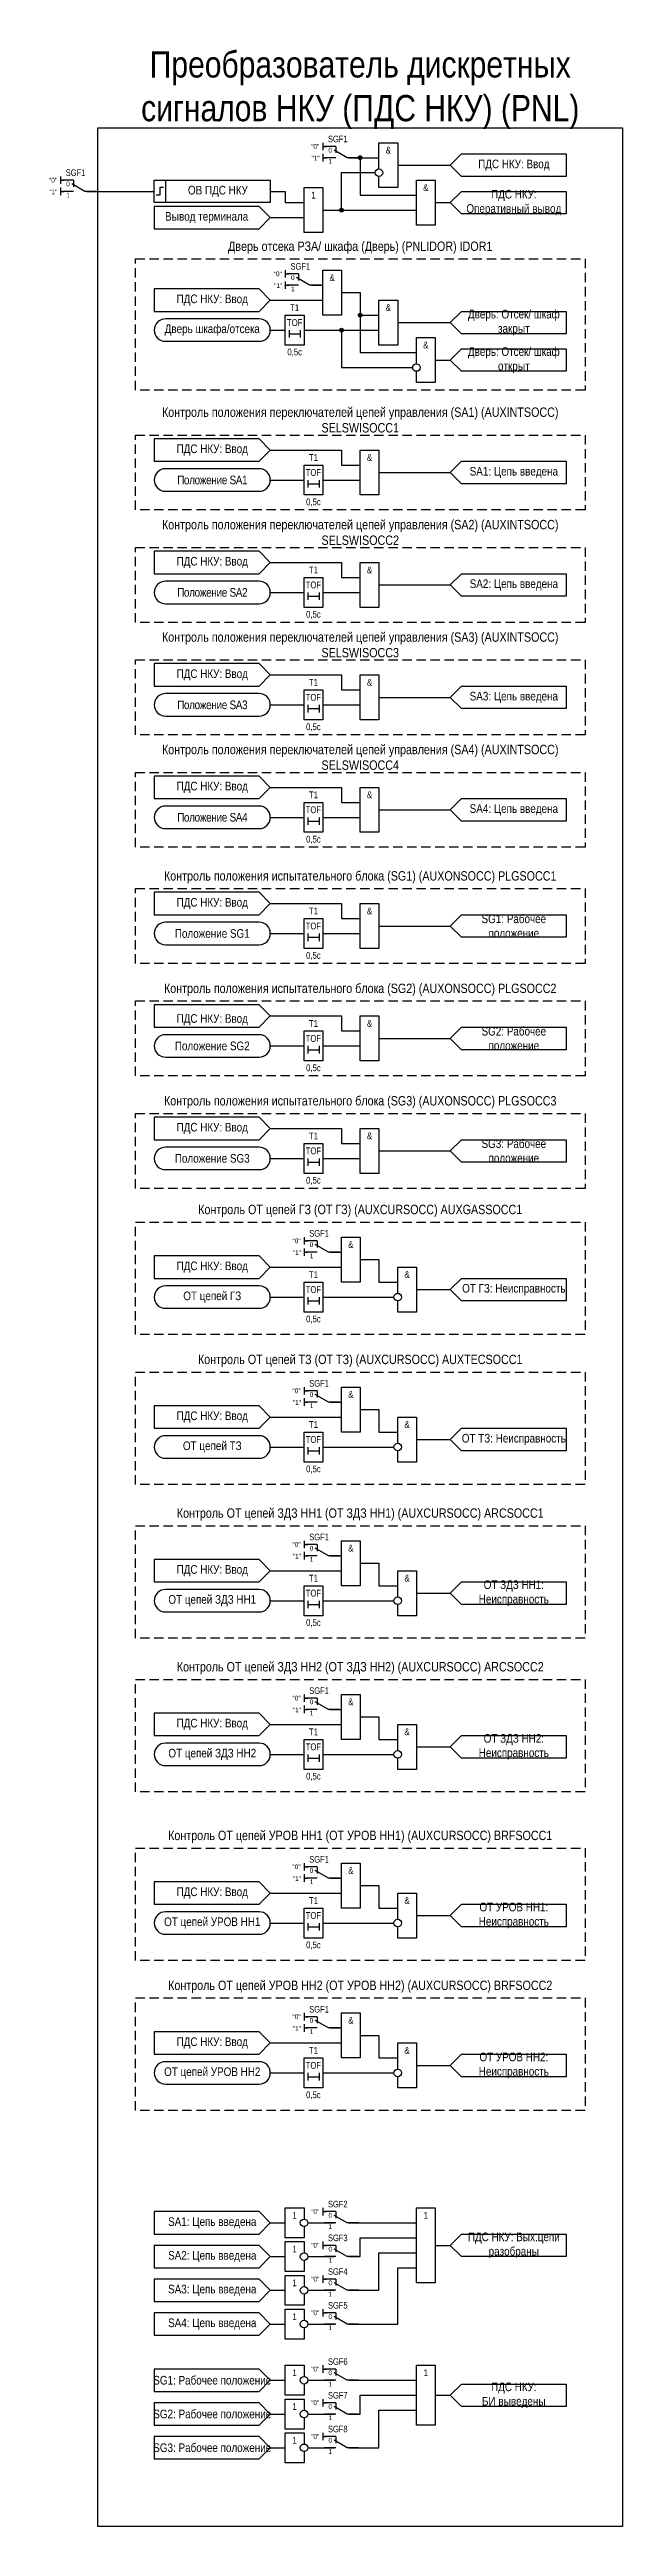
# Model space of a CAD drawing. Header units: millimetres. Extents: x -2609 to 701, y -63 to 764.
# Drawn here: x -1302 to -1149, y 103 to 764 of the extents above; entities that cross this region are included whole.
import ezdxf
from ezdxf.enums import TextEntityAlignment as Align

# ---------------------------------------------------------------- set-up
doc = ezdxf.new("R2010")
doc.units = ezdxf.units.MM
doc.linetypes.add('штриховая2', pattern=[0.375, 0.25, -0.125])
doc.layers.add('Основная', color=7, linetype='Continuous')
doc.styles.add('2.5_Gost_RD', font='ARIALN.TTF', dxfattribs={"height": 2.5})
doc.styles.add('3.5_Gost_RD', font='ARIALN.TTF', dxfattribs={"height": 3.5})
doc.styles.add('Вывод', font='ARIALN.TTF', dxfattribs={"height": 2.5})
doc.styles.add('Компонент', font='ARIALN.TTF', dxfattribs={"height": 3.5})

# ---------------------------------------------------------------- blocks, each defined once
blk = doc.blocks.new('*U958')
at = {"layer": 'Основная', "color": 0}
blk.add_line((0, 0), (7, 4), dxfattribs=at)
at = {"layer": 'Основная', "ltscale": 0.35}
blk.add_line((6, 6), (6, 2.5), dxfattribs=at)
blk = doc.blocks.new('*U985')
at = {"layer": 'Основная', "color": 0}
for p, q in [((-3, 6), (-9, 6)), ((-3, 0), (-9, 0)), ((9, 0), (3, 0))]:
    blk.add_line(p, q, dxfattribs=at)
at = {"layer": 'Основная', "ltscale": 0.25, "xscale": -1}
blk.add_blockref('*U958', (3, 0), dxfattribs=at)
at = {"layer": 'Основная'}
for tag, height, style, p in [('В1', 2.5, 'Вывод', (-14, 6)), ('В2', 2.5, 'Вывод', (-6, 4)), ('ОУ', 3.5, 'Компонент', (-2, 10)), ('В3', 2.5, 'Вывод', (-6, -2))]:
    blk.add_attdef(tag, text='', height=height, dxfattribs=dict(at, style=style)).set_placement(p, align=Align.MIDDLE_CENTER)
blk = doc.blocks.new('Точка')
at = {"ltscale": 100}
h = blk.add_hatch(color=256, dxfattribs=at)
h.dxf.hatch_style = 1
edge = h.paths.add_edge_path()
edge.add_arc((0, 0), 0.5, 0, 360)
blk.add_circle((0, 0), 0.5, dxfattribs=at)

msp = doc.modelspace()

# ---------------------------------------------------------------- linework, layer by layer
at = {"ltscale": 100}
for p, q in [((-1229, 739), (-1229, 737)), ((-1229, 738), (-1228, 738)), ((-1229, 736), (-1229, 734)), ((-1229, 735), (-1228, 735)), ((-1234, 723), (-1234, 723)), ((-1239, 705), (-1239, 703)), ((-1239, 704), (-1238, 704)), ((-1239, 702), (-1239, 700)), ((-1239, 701), (-1238, 701)), ((-1234, 447), (-1234, 445)), ((-1234, 446), (-1233, 446)), ((-1234, 444), (-1234, 442)), ((-1234, 443), (-1233, 443)), ((-1234, 407), (-1234, 405)), ((-1234, 406), (-1233, 406)), ((-1234, 404), (-1234, 402)), ((-1234, 403), (-1233, 403)), ((-1234, 366), (-1234, 364)), ((-1234, 365), (-1233, 365)), ((-1234, 363), (-1234, 361)), ((-1234, 362), (-1233, 362)), ((-1234, 325), (-1234, 323)), ((-1234, 324), (-1233, 324)), ((-1234, 322), (-1234, 320)), ((-1234, 321), (-1233, 321)), ((-1234, 280), (-1234, 278)), ((-1234, 279), (-1233, 279)), ((-1234, 277), (-1234, 275)), ((-1234, 276), (-1233, 276)), ((-1234, 240), (-1234, 238)), ((-1234, 239), (-1233, 239)), ((-1234, 237), (-1234, 235)), ((-1234, 236), (-1233, 236)), ((-1229, 188), (-1229, 186)), ((-1229, 187), (-1228, 187)), ((-1229, 179), (-1229, 177)), ((-1229, 178), (-1228, 178)), ((-1229, 170), (-1229, 168)), ((-1229, 169), (-1228, 169)), ((-1229, 161), (-1229, 159)), ((-1229, 160), (-1228, 160)), ((-1229, 146), (-1229, 144)), ((-1229, 145), (-1228, 145)), ((-1229, 137), (-1229, 135)), ((-1229, 136), (-1228, 136)), ((-1229, 128), (-1229, 126)), ((-1229, 127), (-1228, 127))]:
    msp.add_line(p, q, dxfattribs=at)
at = {"color": 6, "ltscale": 100}
for p, q in [((-1299, 730), (-1299, 728)), ((-1299, 729), (-1298, 729)), ((-1299, 727), (-1299, 725)), ((-1299, 726), (-1298, 726))]:
    msp.add_line(p, q, dxfattribs=at)
at = {"color": 3, "ltscale": 100}
msp.add_lwpolyline([(-1289, 743), (-1149, 743), (-1149, 103), (-1289, 103)], close=True, dxfattribs=at)
at = {"ltscale": 100}
for points in [[(-1222, 735), (-1214, 735)], [(-1222, 735), (-1219, 735), (-1219, 725), (-1204, 725)], [(-1214, 732), (-1214, 739), (-1209, 739), (-1209, 727), (-1214, 727), (-1214, 730)], [(-1195, 733), (-1192, 736), (-1164, 736), (-1164, 730), (-1192, 730), (-1195, 733)], [(-1229, 721), (-1224, 721), (-1224, 731), (-1215, 731)], [(-1209, 733), (-1195, 733)], [(-1243, 726), (-1239, 726), (-1239, 723), (-1234, 723)], [(-1229, 721), (-1204, 721)], [(-1199, 723), (-1195, 723)], [(-1195, 723), (-1192, 726), (-1164, 726), (-1164, 720), (-1192, 720), (-1195, 723)], [(-1243, 719), (-1234, 719)], [(-1232, 701), (-1229, 701)], [(-1232, 701), (-1229, 701)], [(-1243, 697), (-1229, 697)], [(-1224, 699), (-1219, 699), (-1219, 683), (-1204, 683)], [(-1224, 699), (-1219, 699), (-1219, 693), (-1214, 693)], [(-1195, 691), (-1192, 694), (-1164, 694), (-1164, 688), (-1192, 688), (-1195, 691)], [(-1243, 689), (-1239, 689)], [(-1238, 689), (-1238, 687)], [(-1238, 688), (-1235, 688)], [(-1235, 689), (-1235, 687)], [(-1234, 689), (-1214, 689)], [(-1234, 689), (-1224, 689), (-1224, 679), (-1205, 679)], [(-1209, 691), (-1195, 691)], [(-1204, 680), (-1204, 687), (-1199, 687), (-1199, 675), (-1204, 675), (-1204, 678)], [(-1199, 681), (-1195, 681)], [(-1195, 681), (-1192, 684), (-1164, 684), (-1164, 678), (-1192, 678), (-1195, 681)], [(-1243, 657), (-1224, 657), (-1224, 653), (-1219, 653)], [(-1243, 649), (-1234, 649)], [(-1233, 649), (-1233, 647)], [(-1233, 648), (-1230, 648)], [(-1230, 649), (-1230, 647)], [(-1229, 649), (-1219, 649)], [(-1214, 651), (-1195, 651)], [(-1195, 651), (-1192, 654), (-1164, 654), (-1164, 648), (-1192, 648), (-1195, 651)], [(-1243, 627), (-1224, 627), (-1224, 623), (-1219, 623)], [(-1195, 621), (-1192, 624), (-1164, 624), (-1164, 618), (-1192, 618), (-1195, 621)], [(-1243, 619), (-1234, 619)], [(-1233, 619), (-1233, 617)], [(-1233, 618), (-1230, 618)], [(-1230, 619), (-1230, 617)], [(-1229, 619), (-1219, 619)], [(-1214, 621), (-1195, 621)], [(-1243, 597), (-1224, 597), (-1224, 593), (-1219, 593)], [(-1243, 589), (-1234, 589)], [(-1233, 589), (-1233, 587)], [(-1230, 589), (-1230, 587)], [(-1229, 589), (-1219, 589)], [(-1214, 591), (-1195, 591)], [(-1195, 591), (-1192, 594), (-1164, 594), (-1164, 588), (-1192, 588), (-1195, 591)], [(-1233, 588), (-1230, 588)], [(-1243, 567), (-1224, 567), (-1224, 563), (-1219, 563)], [(-1195, 561), (-1192, 564), (-1164, 564), (-1164, 558), (-1192, 558), (-1195, 561)], [(-1243, 559), (-1234, 559)], [(-1233, 559), (-1233, 557)], [(-1233, 558), (-1230, 558)], [(-1230, 559), (-1230, 557)], [(-1229, 559), (-1219, 559)], [(-1214, 561), (-1195, 561)], [(-1243, 536), (-1224, 536), (-1224, 532), (-1219, 532)], [(-1214, 530), (-1195, 530)], [(-1195, 530), (-1192, 533), (-1164, 533), (-1164, 527), (-1192, 527), (-1195, 530)], [(-1243, 528), (-1234, 528)], [(-1233, 528), (-1233, 526)], [(-1233, 527), (-1230, 527)], [(-1230, 528), (-1230, 526)], [(-1229, 528), (-1219, 528)], [(-1243, 506), (-1224, 506), (-1224, 502), (-1219, 502)], [(-1195, 500), (-1192, 503), (-1164, 503), (-1164, 497), (-1192, 497), (-1195, 500)], [(-1243, 498), (-1234, 498)], [(-1233, 498), (-1233, 496)], [(-1233, 497), (-1230, 497)], [(-1230, 498), (-1230, 496)], [(-1229, 498), (-1219, 498)], [(-1214, 500), (-1195, 500)], [(-1243, 476), (-1224, 476), (-1224, 472), (-1219, 472)], [(-1214, 470), (-1195, 470)], [(-1195, 470), (-1192, 473), (-1164, 473), (-1164, 467), (-1192, 467), (-1195, 470)], [(-1243, 468), (-1234, 468)], [(-1233, 468), (-1233, 466)], [(-1233, 467), (-1230, 467)], [(-1230, 468), (-1230, 466)], [(-1229, 468), (-1219, 468)], [(-1227, 443), (-1224, 443)], [(-1227, 443), (-1224, 443)], [(-1243, 439), (-1224, 439)], [(-1219, 441), (-1214, 441), (-1214, 435), (-1209, 435)], [(-1209, 432), (-1209, 439), (-1204, 439), (-1204, 427), (-1209, 427), (-1209, 430)], [(-1243, 431), (-1234, 431)], [(-1233, 431), (-1233, 429)], [(-1233, 430), (-1230, 430)], [(-1230, 431), (-1230, 429)], [(-1229, 431), (-1210, 431)], [(-1204, 433), (-1195, 433)], [(-1195, 433), (-1192, 436), (-1164, 436), (-1164, 430), (-1192, 430), (-1195, 433)], [(-1243, 399), (-1224, 399)], [(-1227, 403), (-1224, 403)], [(-1227, 403), (-1224, 403)], [(-1219, 401), (-1214, 401), (-1214, 395), (-1209, 395)], [(-1209, 392), (-1209, 399), (-1204, 399), (-1204, 387), (-1209, 387), (-1209, 390)], [(-1243, 391), (-1234, 391)], [(-1233, 391), (-1233, 389)], [(-1233, 390), (-1230, 390)], [(-1230, 391), (-1230, 389)], [(-1229, 391), (-1210, 391)], [(-1204, 393), (-1195, 393)], [(-1195, 393), (-1192, 396), (-1164, 396), (-1164, 390), (-1192, 390), (-1195, 393)], [(-1243, 358), (-1224, 358)], [(-1227, 362), (-1224, 362)], [(-1227, 362), (-1224, 362)], [(-1219, 360), (-1214, 360), (-1214, 354), (-1209, 354)], [(-1209, 351), (-1209, 358), (-1204, 358), (-1204, 346), (-1209, 346), (-1209, 349)], [(-1204, 352), (-1195, 352)], [(-1195, 352), (-1192, 355), (-1164, 355), (-1164, 349), (-1192, 349), (-1195, 352)], [(-1243, 350), (-1234, 350)], [(-1233, 350), (-1233, 348)], [(-1233, 349), (-1230, 349)], [(-1230, 350), (-1230, 348)], [(-1229, 350), (-1210, 350)], [(-1227, 321), (-1224, 321)], [(-1227, 321), (-1224, 321)], [(-1219, 319), (-1214, 319), (-1214, 313), (-1209, 313)], [(-1243, 317), (-1224, 317)], [(-1209, 310), (-1209, 317), (-1204, 317), (-1204, 305), (-1209, 305), (-1209, 308)], [(-1204, 311), (-1195, 311)], [(-1195, 311), (-1192, 314), (-1164, 314), (-1164, 308), (-1192, 308), (-1195, 311)], [(-1243, 309), (-1234, 309)], [(-1233, 309), (-1233, 307)], [(-1233, 308), (-1230, 308)], [(-1230, 309), (-1230, 307)], [(-1229, 309), (-1210, 309)], [(-1243, 272), (-1224, 272)], [(-1227, 276), (-1224, 276)], [(-1227, 276), (-1224, 276)], [(-1219, 274), (-1214, 274), (-1214, 268), (-1209, 268)], [(-1209, 265), (-1209, 272), (-1204, 272), (-1204, 260), (-1209, 260), (-1209, 263)], [(-1204, 266), (-1195, 266)], [(-1195, 266), (-1192, 269), (-1164, 269), (-1164, 263), (-1192, 263), (-1195, 266)], [(-1243, 264), (-1234, 264)], [(-1233, 264), (-1233, 262)], [(-1233, 263), (-1230, 263)], [(-1230, 264), (-1230, 262)], [(-1229, 264), (-1210, 264)], [(-1243, 232), (-1224, 232)], [(-1227, 236), (-1224, 236)], [(-1227, 236), (-1224, 236)], [(-1219, 234), (-1214, 234), (-1214, 228), (-1209, 228)], [(-1209, 225), (-1209, 232), (-1204, 232), (-1204, 220), (-1209, 220), (-1209, 223)], [(-1204, 226), (-1195, 226)], [(-1195, 226), (-1192, 229), (-1164, 229), (-1164, 223), (-1192, 223), (-1195, 226)], [(-1243, 224), (-1234, 224)], [(-1233, 224), (-1233, 222)], [(-1233, 223), (-1230, 223)], [(-1230, 224), (-1230, 222)], [(-1229, 224), (-1210, 224)], [(-1234, 183), (-1234, 180), (-1239, 180), (-1239, 188), (-1234, 188), (-1234, 185)], [(-1243, 184), (-1239, 184)], [(-1234, 174), (-1234, 171), (-1239, 171), (-1239, 179), (-1234, 179), (-1234, 176)], [(-1233, 184), (-1226, 184)], [(-1222, 184), (-1204, 184)], [(-1222, 175), (-1219, 175), (-1219, 180), (-1204, 180)], [(-1195, 178), (-1192, 181), (-1164, 181), (-1164, 175), (-1192, 175), (-1195, 178)], [(-1243, 175), (-1239, 175)], [(-1233, 175), (-1226, 175)], [(-1222, 166), (-1214, 166), (-1214, 176), (-1204, 176)], [(-1222, 157), (-1209, 157), (-1209, 172), (-1204, 172)], [(-1199, 178), (-1195, 178)], [(-1243, 166), (-1239, 166)], [(-1234, 165), (-1234, 162), (-1239, 162), (-1239, 170), (-1234, 170), (-1234, 167)], [(-1233, 166), (-1226, 166)], [(-1234, 156), (-1234, 153), (-1239, 153), (-1239, 161), (-1234, 161), (-1234, 158)], [(-1243, 157), (-1239, 157)], [(-1233, 157), (-1226, 157)], [(-1234, 141), (-1234, 138), (-1239, 138), (-1239, 146), (-1234, 146), (-1234, 143)], [(-1243, 142), (-1239, 142)], [(-1233, 142), (-1226, 142)], [(-1222, 142), (-1204, 142)], [(-1195, 138), (-1192, 141), (-1164, 141), (-1164, 135), (-1192, 135), (-1195, 138)], [(-1243, 133), (-1239, 133)], [(-1234, 132), (-1234, 129), (-1239, 129), (-1239, 137), (-1234, 137), (-1234, 134)], [(-1233, 133), (-1226, 133)], [(-1222, 133), (-1219, 133), (-1219, 138), (-1204, 138)], [(-1222, 124), (-1214, 124), (-1214, 134), (-1204, 134)], [(-1199, 138), (-1195, 138)], [(-1234, 123), (-1234, 120), (-1239, 120), (-1239, 128), (-1234, 128), (-1234, 125)], [(-1243, 124), (-1239, 124)], [(-1233, 124), (-1226, 124)]]:
    msp.add_lwpolyline(points, dxfattribs=at)
for points in [[(-1274, 729), (-1243, 729), (-1243, 723), (-1274, 723)], [(-1274, 729), (-1271, 729), (-1271, 723), (-1274, 723)], [(-1234, 727), (-1229, 727), (-1229, 715), (-1234, 715)], [(-1204, 729), (-1199, 729), (-1199, 717), (-1204, 717)], [(-1274, 722), (-1274, 716), (-1246, 716), (-1243, 719), (-1246, 722)], [(-1229, 705), (-1224, 705), (-1224, 693), (-1229, 693)], [(-1274, 700), (-1274, 694), (-1246, 694), (-1243, 697), (-1246, 700)], [(-1214, 697), (-1209, 697), (-1209, 685), (-1214, 685)], [(-1239, 693), (-1234, 693), (-1234, 685), (-1239, 685)], [(-1274, 660), (-1274, 654), (-1246, 654), (-1243, 657), (-1246, 660)], [(-1219, 657), (-1214, 657), (-1214, 645), (-1219, 645)], [(-1234, 653), (-1229, 653), (-1229, 645), (-1234, 645)], [(-1274, 630), (-1274, 624), (-1246, 624), (-1243, 627), (-1246, 630)], [(-1234, 623), (-1229, 623), (-1229, 615), (-1234, 615)], [(-1219, 627), (-1214, 627), (-1214, 615), (-1219, 615)], [(-1274, 600), (-1274, 594), (-1246, 594), (-1243, 597), (-1246, 600)], [(-1219, 597), (-1214, 597), (-1214, 585), (-1219, 585)], [(-1234, 593), (-1229, 593), (-1229, 585), (-1234, 585)], [(-1274, 570), (-1274, 564), (-1246, 564), (-1243, 567), (-1246, 570)], [(-1234, 563), (-1229, 563), (-1229, 555), (-1234, 555)], [(-1219, 567), (-1214, 567), (-1214, 555), (-1219, 555)], [(-1274, 539), (-1274, 533), (-1246, 533), (-1243, 536), (-1246, 539)], [(-1219, 536), (-1214, 536), (-1214, 524), (-1219, 524)], [(-1234, 532), (-1229, 532), (-1229, 524), (-1234, 524)], [(-1274, 509), (-1274, 503), (-1246, 503), (-1243, 506), (-1246, 509)], [(-1219, 506), (-1214, 506), (-1214, 494), (-1219, 494)], [(-1234, 502), (-1229, 502), (-1229, 494), (-1234, 494)], [(-1274, 479), (-1274, 473), (-1246, 473), (-1243, 476), (-1246, 479)], [(-1219, 476), (-1214, 476), (-1214, 464), (-1219, 464)], [(-1234, 472), (-1229, 472), (-1229, 464), (-1234, 464)], [(-1224, 447), (-1219, 447), (-1219, 435), (-1224, 435)], [(-1274, 442), (-1274, 436), (-1246, 436), (-1243, 439), (-1246, 442)], [(-1234, 435), (-1229, 435), (-1229, 427), (-1234, 427)], [(-1224, 407), (-1219, 407), (-1219, 395), (-1224, 395)], [(-1274, 402), (-1274, 396), (-1246, 396), (-1243, 399), (-1246, 402)], [(-1234, 395), (-1229, 395), (-1229, 387), (-1234, 387)], [(-1224, 366), (-1219, 366), (-1219, 354), (-1224, 354)], [(-1274, 361), (-1274, 355), (-1246, 355), (-1243, 358), (-1246, 361)], [(-1234, 354), (-1229, 354), (-1229, 346), (-1234, 346)], [(-1224, 325), (-1219, 325), (-1219, 313), (-1224, 313)], [(-1274, 320), (-1274, 314), (-1246, 314), (-1243, 317), (-1246, 320)], [(-1234, 313), (-1229, 313), (-1229, 305), (-1234, 305)], [(-1224, 280), (-1219, 280), (-1219, 268), (-1224, 268)], [(-1274, 275), (-1274, 269), (-1246, 269), (-1243, 272), (-1246, 275)], [(-1234, 268), (-1229, 268), (-1229, 260), (-1234, 260)], [(-1224, 240), (-1219, 240), (-1219, 228), (-1224, 228)], [(-1274, 235), (-1274, 229), (-1246, 229), (-1243, 232), (-1246, 235)], [(-1234, 228), (-1229, 228), (-1229, 220), (-1234, 220)], [(-1274, 187), (-1274, 181), (-1246, 181), (-1243, 184), (-1246, 187)], [(-1204, 188), (-1199, 188), (-1199, 168), (-1204, 168)], [(-1274, 178), (-1274, 172), (-1246, 172), (-1243, 175), (-1246, 178)], [(-1274, 169), (-1274, 163), (-1246, 163), (-1243, 166), (-1246, 169)], [(-1274, 160), (-1274, 154), (-1246, 154), (-1243, 157), (-1246, 160)], [(-1204, 146), (-1199, 146), (-1199, 130), (-1204, 130)], [(-1274, 145), (-1274, 139), (-1246, 139), (-1243, 142), (-1246, 145)], [(-1274, 136), (-1274, 130), (-1246, 130), (-1243, 133), (-1246, 136)], [(-1274, 127), (-1274, 121), (-1246, 121), (-1243, 124), (-1246, 127)]]:
    msp.add_lwpolyline(points, close=True, dxfattribs=at)
at = {"lineweight": 30, "ltscale": 100}
msp.add_lwpolyline([(-1271.5, 727), (-1272.5, 727), (-1272.5, 725), (-1273.5, 725)], dxfattribs=at)
at = {"color": 6, "ltscale": 100}
msp.add_lwpolyline([(-1292, 726), (-1274, 726)], dxfattribs=at)
at = {"linetype": 'штриховая2', "ltscale": 10}
for points in [[(-1279, 708), (-1159, 708), (-1159, 673), (-1279, 673)], [(-1279, 661), (-1159, 661), (-1159, 641), (-1279, 641)], [(-1279, 631), (-1159, 631), (-1159, 611), (-1279, 611)], [(-1279, 601), (-1159, 601), (-1159, 581), (-1279, 581)], [(-1279, 571), (-1159, 571), (-1159, 551), (-1279, 551)], [(-1279, 540), (-1159, 540), (-1159, 520), (-1279, 520)], [(-1279, 510), (-1159, 510), (-1159, 490), (-1279, 490)], [(-1279, 480), (-1159, 480), (-1159, 460), (-1279, 460)], [(-1279, 451), (-1159, 451), (-1159, 421), (-1279, 421)], [(-1279, 411), (-1159, 411), (-1159, 381), (-1279, 381)], [(-1279, 370), (-1159, 370), (-1159, 340), (-1279, 340)], [(-1279, 329), (-1159, 329), (-1159, 299), (-1279, 299)], [(-1279, 284), (-1159, 284), (-1159, 254), (-1279, 254)], [(-1279, 244), (-1159, 244), (-1159, 214), (-1279, 214)]]:
    msp.add_lwpolyline(points, close=True, dxfattribs=at)
at = {"ltscale": 100}
for points in [[(-1271, 686), (-1246, 686, 1), (-1246, 692), (-1271, 692, 1)], [(-1271, 646), (-1246, 646, 1), (-1246, 652), (-1271, 652, 1)], [(-1271, 616), (-1246, 616, 1), (-1246, 622), (-1271, 622, 1)], [(-1271, 586), (-1246, 586, 1), (-1246, 592), (-1271, 592, 1)], [(-1271, 556), (-1246, 556, 1), (-1246, 562), (-1271, 562, 1)], [(-1271, 525), (-1246, 525, 1), (-1246, 531), (-1271, 531, 1)], [(-1271, 495), (-1246, 495, 1), (-1246, 501), (-1271, 501, 1)], [(-1271, 465), (-1246, 465, 1), (-1246, 471), (-1271, 471, 1)], [(-1271, 428), (-1246, 428, 1), (-1246, 434), (-1271, 434, 1)], [(-1271, 388), (-1246, 388, 1), (-1246, 394), (-1271, 394, 1)], [(-1271, 347), (-1246, 347, 1), (-1246, 353), (-1271, 353, 1)], [(-1271, 306), (-1246, 306, 1), (-1246, 312), (-1271, 312, 1)], [(-1271, 261), (-1246, 261, 1), (-1246, 267), (-1271, 267, 1)], [(-1271, 221), (-1246, 221, 1), (-1246, 227), (-1271, 227, 1)]]:
    msp.add_lwpolyline(points, format="xyb", close=True, dxfattribs=at)
for centre in [(-1214, 731), (-1204, 679)]:
    msp.add_circle(centre, 1)
for centre in [(-1209, 431), (-1209, 391), (-1209, 350), (-1209, 309), (-1209, 264), (-1209, 224), (-1234, 184), (-1234, 175), (-1234, 166), (-1234, 157), (-1234, 142), (-1234, 133), (-1234, 124)]:
    msp.add_circle(centre, 1, dxfattribs=at)

# ---------------------------------------------------------------- block references
for p in [(-1219, 735), (-1224, 721), (-1224, 689), (-1219, 693)]:
    msp.add_blockref('Точка', p, dxfattribs=at)
at = {"layer": 'Основная', "ltscale": 0.25, "xscale": 0.5, "yscale": 0.5, "zscale": 0.5}
for p, values in [((-1224, 735), {'ОУ': 'SGF1', 'В1': '"0"', 'В2': '0', 'В3': '1'}), ((-1234, 701), {'ОУ': 'SGF1', 'В1': '"0"', 'В2': '0', 'В3': '1'}), ((-1229, 443), {'ОУ': 'SGF1', 'В1': '"0"', 'В2': '0', 'В3': '1'}), ((-1229, 403), {'ОУ': 'SGF1', 'В1': '"0"', 'В2': '0', 'В3': '1'}), ((-1229, 362), {'ОУ': 'SGF1', 'В1': '"0"', 'В2': '0', 'В3': '1'}), ((-1229, 321), {'ОУ': 'SGF1', 'В1': '"0"', 'В2': '0', 'В3': '1'}), ((-1229, 276), {'ОУ': 'SGF1', 'В1': '"0"', 'В2': '0', 'В3': '1'}), ((-1229, 236), {'ОУ': 'SGF1', 'В1': '"0"', 'В2': '0', 'В3': '1'}), ((-1224, 184), {'ОУ': 'SGF2', 'В1': '"0"', 'В2': '0', 'В3': '1'}), ((-1224, 175), {'ОУ': 'SGF3', 'В1': '"0"', 'В2': '0', 'В3': '1'}), ((-1224, 166), {'ОУ': 'SGF4', 'В1': '"0"', 'В2': '0', 'В3': '1'}), ((-1224, 157), {'ОУ': 'SGF5', 'В1': '"0"', 'В2': '0', 'В3': '1'}), ((-1224, 142), {'ОУ': 'SGF6', 'В1': '"0"', 'В2': '0', 'В3': '1'}), ((-1224, 133), {'ОУ': 'SGF7', 'В1': '"0"', 'В2': '0', 'В3': '1'}), ((-1224, 124), {'ОУ': 'SGF8', 'В1': '"0"', 'В2': '0', 'В3': '1'})]:
    msp.add_blockref('*U985', p, dxfattribs=at).add_auto_attribs(values)
at = {"layer": 'Основная', "color": 6, "ltscale": 0.25, "xscale": 0.5, "yscale": 0.5, "zscale": 0.5}
msp.add_blockref('*U985', (-1294, 726), dxfattribs=at).add_auto_attribs({'ОУ': 'SGF1', 'В1': '"0"', 'В2': '0', 'В3': '1'})

# ---------------------------------------------------------------- texts
at = {"ltscale": 100, "attachment_point": 5}
for s, insert, char_height, width, style in [('{\\C3;Преобразователь дискретных сигналов НКУ (ПДС НКУ) (PNL)}', (-1219, 753), 7, 140, '3.5_Gost_RD'), ('&', (-1211.5, 737), 1.8, 5, '2.5_Gost_RD'), ('ПДС НКУ: Ввод', (-1178, 733), 2.3, 28, '2.5_Gost_RD'), ('&', (-1201.5, 727), 1.8, 5, '2.5_Gost_RD'), ('1', (-1231.5, 725), 1.8, 5, '2.5_Gost_RD'), ('ПДС НКУ: Оперативный вывод', (-1178, 723), 2.3, 28, '2.5_Gost_RD'), ('&', (-1226.5, 703), 1.8, 5, '2.5_Gost_RD'), ('ПДС НКУ: Ввод', (-1258.5, 697), 2.3, 31, '2.5_Gost_RD'), ('T1', (-1236.5, 695), 1.8, 5, '2.5_Gost_RD'), ('&', (-1211.5, 695), 1.8, 5, '2.5_Gost_RD'), ('Дверь: Отсек/ шкаф закрыт', (-1178, 691), 2.3, 28, '2.5_Gost_RD'), ('Дверь шкафа/отсека', (-1258.5, 689), 2.3, 31, '2.5_Gost_RD'), ('TOF', (-1236.5, 691), 1.8, 5, '2.5_Gost_RD'), ('0,5с', (-1236.5, 683), 1.8, 5, '2.5_Gost_RD'), ('&', (-1201.5, 685), 1.8, 5, '2.5_Gost_RD'), ('Дверь: Отсек/ шкаф открыт', (-1178, 681), 2.3, 28, '2.5_Gost_RD'), ('ПДС НКУ: Ввод', (-1258.5, 657), 2.3, 31, '2.5_Gost_RD'), ('T1', (-1231.5, 655), 1.8, 5, '2.5_Gost_RD'), ('&', (-1216.5, 655), 1.8, 5, '2.5_Gost_RD'), ('{\\T0.95;Положение SA1}', (-1258.5, 649), 2.3, 31, '2.5_Gost_RD'), ('TOF', (-1231.5, 651), 1.8, 5, '2.5_Gost_RD'), ('SA1: Цепь введена', (-1178, 651), 2.3, 28, '2.5_Gost_RD'), ('0,5с', (-1231.5, 643), 1.8, 5, '2.5_Gost_RD'), ('ПДС НКУ: Ввод', (-1258.5, 627), 2.3, 31, '2.5_Gost_RD'), ('TOF', (-1231.5, 621), 1.8, 5, '2.5_Gost_RD'), ('T1', (-1231.5, 625), 1.8, 5, '2.5_Gost_RD'), ('&', (-1216.5, 625), 1.8, 5, '2.5_Gost_RD'), ('SA2: Цепь введена', (-1178, 621), 2.3, 28, '2.5_Gost_RD'), ('{\\T0.95;Положение SA2}', (-1258.5, 619), 2.3, 31, '2.5_Gost_RD'), ('0,5с', (-1231.5, 613), 1.8, 5, '2.5_Gost_RD'), ('ПДС НКУ: Ввод', (-1258.5, 597), 2.3, 31, '2.5_Gost_RD'), ('T1', (-1231.5, 595), 1.8, 5, '2.5_Gost_RD'), ('&', (-1216.5, 595), 1.8, 5, '2.5_Gost_RD'), ('{\\T0.95;Положение SA3}', (-1258.5, 589), 2.3, 31, '2.5_Gost_RD'), ('TOF', (-1231.5, 591), 1.8, 5, '2.5_Gost_RD'), ('SA3: Цепь введена', (-1178, 591), 2.3, 28, '2.5_Gost_RD'), ('0,5с', (-1231.5, 583), 1.8, 5, '2.5_Gost_RD'), ('ПДС НКУ: Ввод', (-1258.5, 567), 2.3, 31, '2.5_Gost_RD'), ('TOF', (-1231.5, 561), 1.8, 5, '2.5_Gost_RD'), ('T1', (-1231.5, 565), 1.8, 5, '2.5_Gost_RD'), ('&', (-1216.5, 565), 1.8, 5, '2.5_Gost_RD'), ('SA4: Цепь введена', (-1178, 561), 2.3, 28, '2.5_Gost_RD'), ('{\\T0.95;Положение SA4}', (-1258.5, 559), 2.3, 31, '2.5_Gost_RD'), ('0,5с', (-1231.5, 553), 1.8, 5, '2.5_Gost_RD'), ('ПДС НКУ: Ввод', (-1258.5, 536), 2.3, 31, '2.5_Gost_RD'), ('Положение SG1', (-1258.5, 528), 2.3, 31, '2.5_Gost_RD'), ('TOF', (-1231.5, 530), 1.8, 5, '2.5_Gost_RD'), ('T1', (-1231.5, 534), 1.8, 5, '2.5_Gost_RD'), ('&', (-1216.5, 534), 1.8, 5, '2.5_Gost_RD'), ('SG1: Рабочее положение', (-1178, 530), 2.3, 28, '2.5_Gost_RD'), ('0,5с', (-1231.5, 522), 1.8, 5, '2.5_Gost_RD'), ('ПДС НКУ: Ввод', (-1258.5, 505), 2.3, 31, '2.5_Gost_RD'), ('T1', (-1231.5, 504), 1.8, 5, '2.5_Gost_RD'), ('&', (-1216.5, 504), 1.8, 5, '2.5_Gost_RD'), ('SG2: Рабочее положение', (-1178, 500), 2.3, 28, '2.5_Gost_RD'), ('Положение SG2', (-1258.5, 498), 2.3, 31, '2.5_Gost_RD'), ('TOF', (-1231.5, 500), 1.8, 5, '2.5_Gost_RD'), ('0,5с', (-1231.5, 492), 1.8, 5, '2.5_Gost_RD'), ('ПДС НКУ: Ввод', (-1258.5, 476), 2.3, 31, '2.5_Gost_RD'), ('TOF', (-1231.5, 470), 1.8, 5, '2.5_Gost_RD'), ('T1', (-1231.5, 474), 1.8, 5, '2.5_Gost_RD'), ('&', (-1216.5, 474), 1.8, 5, '2.5_Gost_RD'), ('SG3: Рабочее положение', (-1178, 470), 2.3, 28, '2.5_Gost_RD'), ('Положение SG3', (-1258.5, 468), 2.3, 31, '2.5_Gost_RD'), ('0,5с', (-1231.5, 462), 1.8, 5, '2.5_Gost_RD'), ('&', (-1221.5, 445), 1.8, 5, '2.5_Gost_RD'), ('ПДС НКУ: Ввод', (-1258.5, 439), 2.3, 31, '2.5_Gost_RD'), ('T1', (-1231.5, 437), 1.8, 5, '2.5_Gost_RD'), ('&', (-1206.5, 437), 1.8, 5, '2.5_Gost_RD'), ('ОТ цепей ГЗ', (-1258.5, 431), 2.3, 31, '2.5_Gost_RD'), ('TOF', (-1231.5, 433), 1.8, 5, '2.5_Gost_RD'), ('ОТ ГЗ: Неисправность', (-1178, 433), 2.3, 28, '2.5_Gost_RD'), ('0,5с', (-1231.5, 425), 1.8, 5, '2.5_Gost_RD'), ('&', (-1221.5, 405), 1.8, 5, '2.5_Gost_RD'), ('ПДС НКУ: Ввод', (-1258.5, 399), 2.3, 31, '2.5_Gost_RD'), ('T1', (-1231.5, 397), 1.8, 5, '2.5_Gost_RD'), ('&', (-1206.5, 397), 1.8, 5, '2.5_Gost_RD'), ('ОТ цепей ТЗ', (-1258.5, 391), 2.3, 31, '2.5_Gost_RD'), ('TOF', (-1231.5, 393), 1.8, 5, '2.5_Gost_RD'), ('ОТ ТЗ: Неисправность', (-1178, 393), 2.3, 28, '2.5_Gost_RD'), ('0,5с', (-1231.5, 385), 1.8, 5, '2.5_Gost_RD'), ('&', (-1221.5, 364), 1.8, 5, '2.5_Gost_RD'), ('ПДС НКУ: Ввод', (-1258.5, 358), 2.3, 31, '2.5_Gost_RD'), ('T1', (-1231.5, 356), 1.8, 5, '2.5_Gost_RD'), ('&', (-1206.5, 356), 1.8, 5, '2.5_Gost_RD'), ('ОТ цепей ЗДЗ НН1', (-1258.5, 350), 2.3, 31, '2.5_Gost_RD'), ('TOF', (-1231.5, 352), 1.8, 5, '2.5_Gost_RD'), ('ОТ ЗДЗ НН1: Неисправность', (-1178, 352), 2.3, 28, '2.5_Gost_RD'), ('0,5с', (-1231.5, 344), 1.8, 5, '2.5_Gost_RD'), ('&', (-1221.5, 323), 1.8, 5, '2.5_Gost_RD'), ('ПДС НКУ: Ввод', (-1258.5, 317), 2.3, 31, '2.5_Gost_RD'), ('ОТ цепей ЗДЗ НН2', (-1258.5, 309), 2.3, 31, '2.5_Gost_RD'), ('TOF', (-1231.5, 311), 1.8, 5, '2.5_Gost_RD'), ('T1', (-1231.5, 315), 1.8, 5, '2.5_Gost_RD'), ('&', (-1206.5, 315), 1.8, 5, '2.5_Gost_RD'), ('ОТ ЗДЗ НН2: Неисправность', (-1178, 311), 2.3, 28, '2.5_Gost_RD'), ('0,5с', (-1231.5, 303), 1.8, 5, '2.5_Gost_RD'), ('&', (-1221.5, 278), 1.8, 5, '2.5_Gost_RD'), ('ПДС НКУ: Ввод', (-1258.5, 272), 2.3, 31, '2.5_Gost_RD'), ('ОТ цепей УРОВ НН1', (-1258.5, 264), 2.3, 31, '2.5_Gost_RD'), ('TOF', (-1231.5, 266), 1.8, 5, '2.5_Gost_RD'), ('T1', (-1231.5, 270), 1.8, 5, '2.5_Gost_RD'), ('&', (-1206.5, 270), 1.8, 5, '2.5_Gost_RD'), ('ОТ УРОВ НН1: Неисправность', (-1178, 266), 2.3, 28, '2.5_Gost_RD'), ('0,5с', (-1231.5, 258), 1.8, 5, '2.5_Gost_RD'), ('&', (-1221.5, 238), 1.8, 5, '2.5_Gost_RD'), ('ПДС НКУ: Ввод', (-1258.5, 232), 2.3, 31, '2.5_Gost_RD'), ('ОТ цепей УРОВ НН2', (-1258.5, 224), 2.3, 31, '2.5_Gost_RD'), ('TOF', (-1231.5, 226), 1.8, 5, '2.5_Gost_RD'), ('T1', (-1231.5, 230), 1.8, 5, '2.5_Gost_RD'), ('&', (-1206.5, 230), 1.8, 5, '2.5_Gost_RD'), ('ОТ УРОВ НН2: Неисправность', (-1178, 226), 2.3, 28, '2.5_Gost_RD'), ('0,5с', (-1231.5, 218), 1.8, 5, '2.5_Gost_RD'), ('SA1: Цепь введена', (-1258.5, 184), 2.3, 31, '2.5_Gost_RD'), ('1', (-1236.5, 186), 1.8, 5, '2.5_Gost_RD'), ('1', (-1201.5, 186), 1.8, 5, '2.5_Gost_RD'), ('ПДС НКУ: Вых.цепи разобраны', (-1178, 178), 2.3, 28, '2.5_Gost_RD'), ('SA2: Цепь введена', (-1258.5, 175), 2.3, 31, '2.5_Gost_RD'), ('1', (-1236.5, 177), 1.8, 5, '2.5_Gost_RD'), ('SA3: Цепь введена', (-1258.5, 166), 2.3, 31, '2.5_Gost_RD'), ('1', (-1236.5, 168), 1.8, 5, '2.5_Gost_RD'), ('1', (-1236.5, 159), 1.8, 5, '2.5_Gost_RD'), ('SA4: Цепь введена', (-1258.5, 157), 2.3, 31, '2.5_Gost_RD'), ('SG1: Рабочее положение', (-1258.5, 142), 2.3, 31, '2.5_Gost_RD'), ('1', (-1236.5, 144), 1.8, 5, '2.5_Gost_RD'), ('1', (-1201.5, 144), 1.8, 5, '2.5_Gost_RD'), ('ПДС НКУ: \\PБИ выведены', (-1178, 138), 2.3, 28, '2.5_Gost_RD'), ('SG2: Рабочее положение', (-1258.5, 133), 2.3, 31, '2.5_Gost_RD'), ('1', (-1236.5, 135), 1.8, 5, '2.5_Gost_RD'), ('1', (-1236.5, 126), 1.8, 5, '2.5_Gost_RD'), ('SG3: Рабочее положение', (-1258.5, 124), 2.3, 31, '2.5_Gost_RD')]:
    msp.add_mtext(s, dxfattribs=dict(at, insert=insert, char_height=char_height, width=width, style=style))
at = {"ltscale": 100, "char_height": 1.25, "attachment_point": 1, "style": '3.5_Gost_RD'}
for insert in [(-1232, 735.5), (-1242, 701.5), (-1237, 443.5), (-1237, 403.5), (-1237, 362.5), (-1237, 321.5), (-1237, 276.5), (-1237, 236.5)]:
    msp.add_mtext_dynamic_manual_height_columns('"1"', width=2, gutter_width=17.5, heights=[0], dxfattribs=dict(at, insert=insert))
at = {"color": 0, "ltscale": 100, "char_height": 2.3, "width": 28, "attachment_point": 5, "style": '2.5_Gost_RD'}
for s, insert in [('{\\C256;ОВ ПДС НКУ}', (-1257, 726)), ('{\\C256;Вывод терминала}', (-1260, 719))]:
    msp.add_mtext(s, dxfattribs=dict(at, insert=insert))
at = {"color": 6, "ltscale": 100, "insert": (-1302, 726.5), "char_height": 1.25, "attachment_point": 1, "style": '3.5_Gost_RD'}
msp.add_mtext_dynamic_manual_height_columns('"1"', width=2, gutter_width=17.5, heights=[0], dxfattribs=at)
at = {"color": 30, "ltscale": 100, "char_height": 2.5, "width": 120, "attachment_point": 5, "style": '3.5_Gost_RD'}
for s, insert in [('Дверь отсека РЗА/ шкафа (Дверь) (PNLIDOR) {\\C6;IDOR1}', (-1219, 711)), ('Контроль положения переключателей цепей управления (SA1) (AUXINTSOCC) {\\C6;SELSWISOCC1}', (-1219, 665)), ('Контроль положения переключателей цепей управления (SA2) (AUXINTSOCC) {\\C6;SELSWISOCC2}', (-1219, 635)), ('Контроль положения переключателей цепей управления (SA3) (AUXINTSOCC) {\\C6;SELSWISOCC3}', (-1219, 605)), ('Контроль положения переключателей цепей управления (SA4) (AUXINTSOCC) {\\C6;SELSWISOCC4}', (-1219, 575)), ('Контроль положения испытательного блока (SG1) (AUXONSOCC) {\\C6;PLGSOCC1}', (-1219, 543)), ('Контроль положения испытательного блока (SG2) (AUXONSOCC) {\\C6;PLGSOCC2}', (-1219, 513)), ('Контроль положения испытательного блока (SG3) (AUXONSOCC) {\\C6;PLGSOCC3}', (-1219, 483)), ('Контроль ОТ цепей ГЗ (ОТ ГЗ) (AUXCURSOCC) {\\C6;AUXGASSOCC1}', (-1219, 454)), ('Контроль ОТ цепей ТЗ (ОТ ТЗ) (AUXCURSOCC) {\\C6;AUXTECSOCC1}', (-1219, 414)), ('Контроль ОТ цепей ЗДЗ НН1 (ОТ ЗДЗ НН1) (AUXCURSOCC) {\\C6;ARCSOCC1}', (-1219, 373)), ('Контроль ОТ цепей ЗДЗ НН2 (ОТ ЗДЗ НН2) (AUXCURSOCC) {\\C6;ARCSOCC2}', (-1219, 332)), ('Контроль ОТ цепей УРОВ НН1 (ОТ УРОВ НН1) (AUXCURSOCC) {\\C6;BRFSOCC1}', (-1219, 287)), ('Контроль ОТ цепей УРОВ НН2 (ОТ УРОВ НН2) (AUXCURSOCC) {\\C6;BRFSOCC2}', (-1219, 247))]:
    msp.add_mtext(s, dxfattribs=dict(at, insert=insert))

doc.saveas('drawing.dxf')
